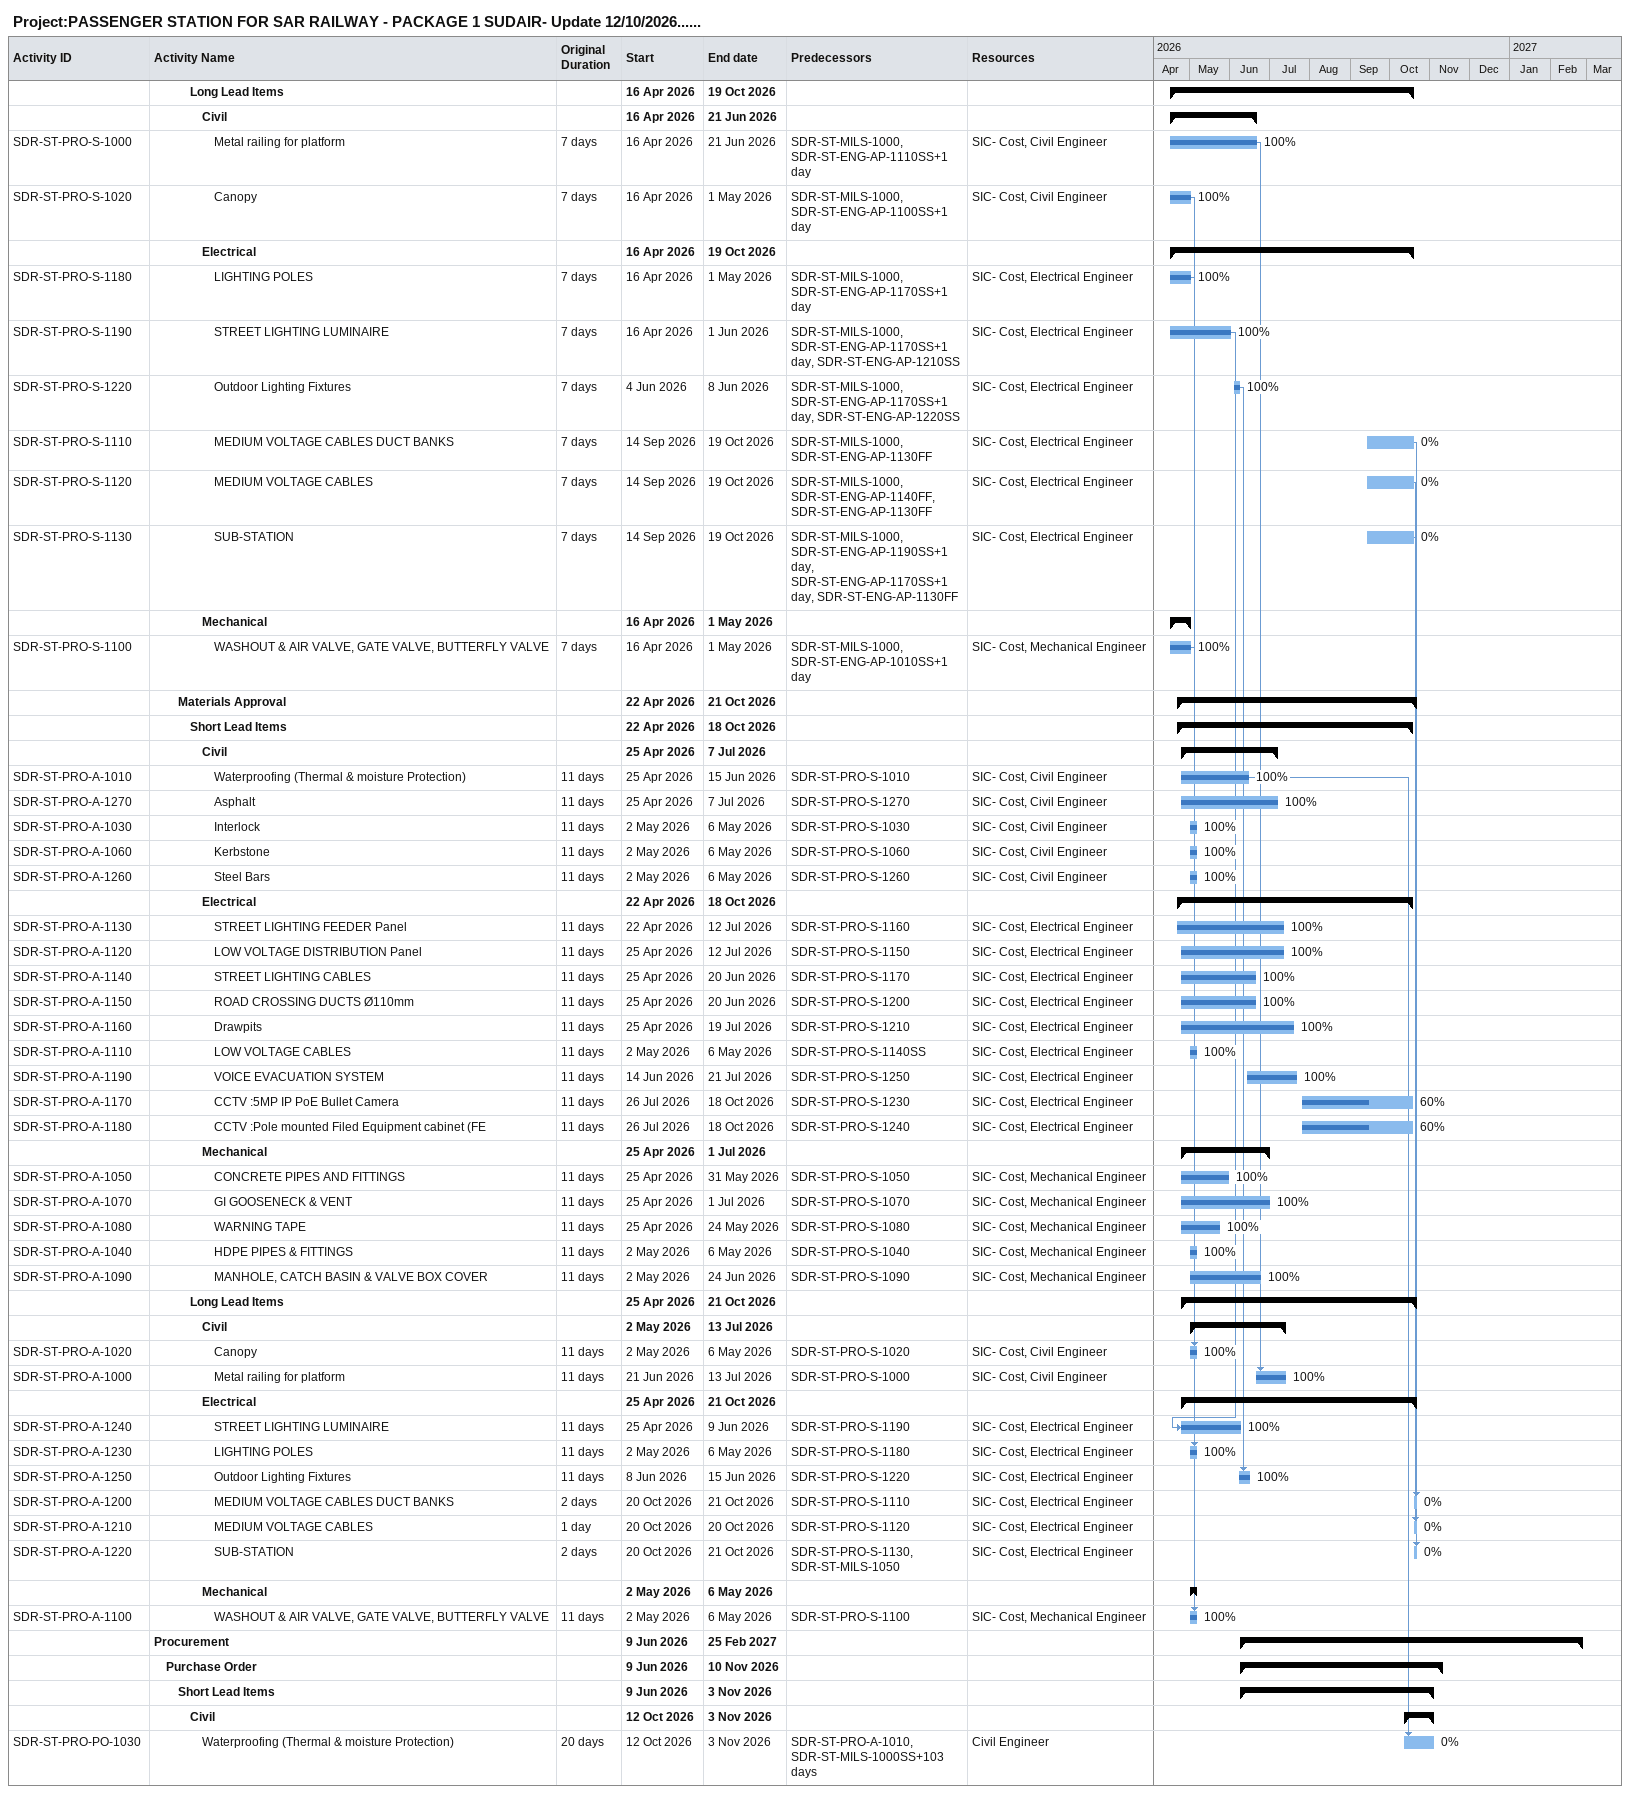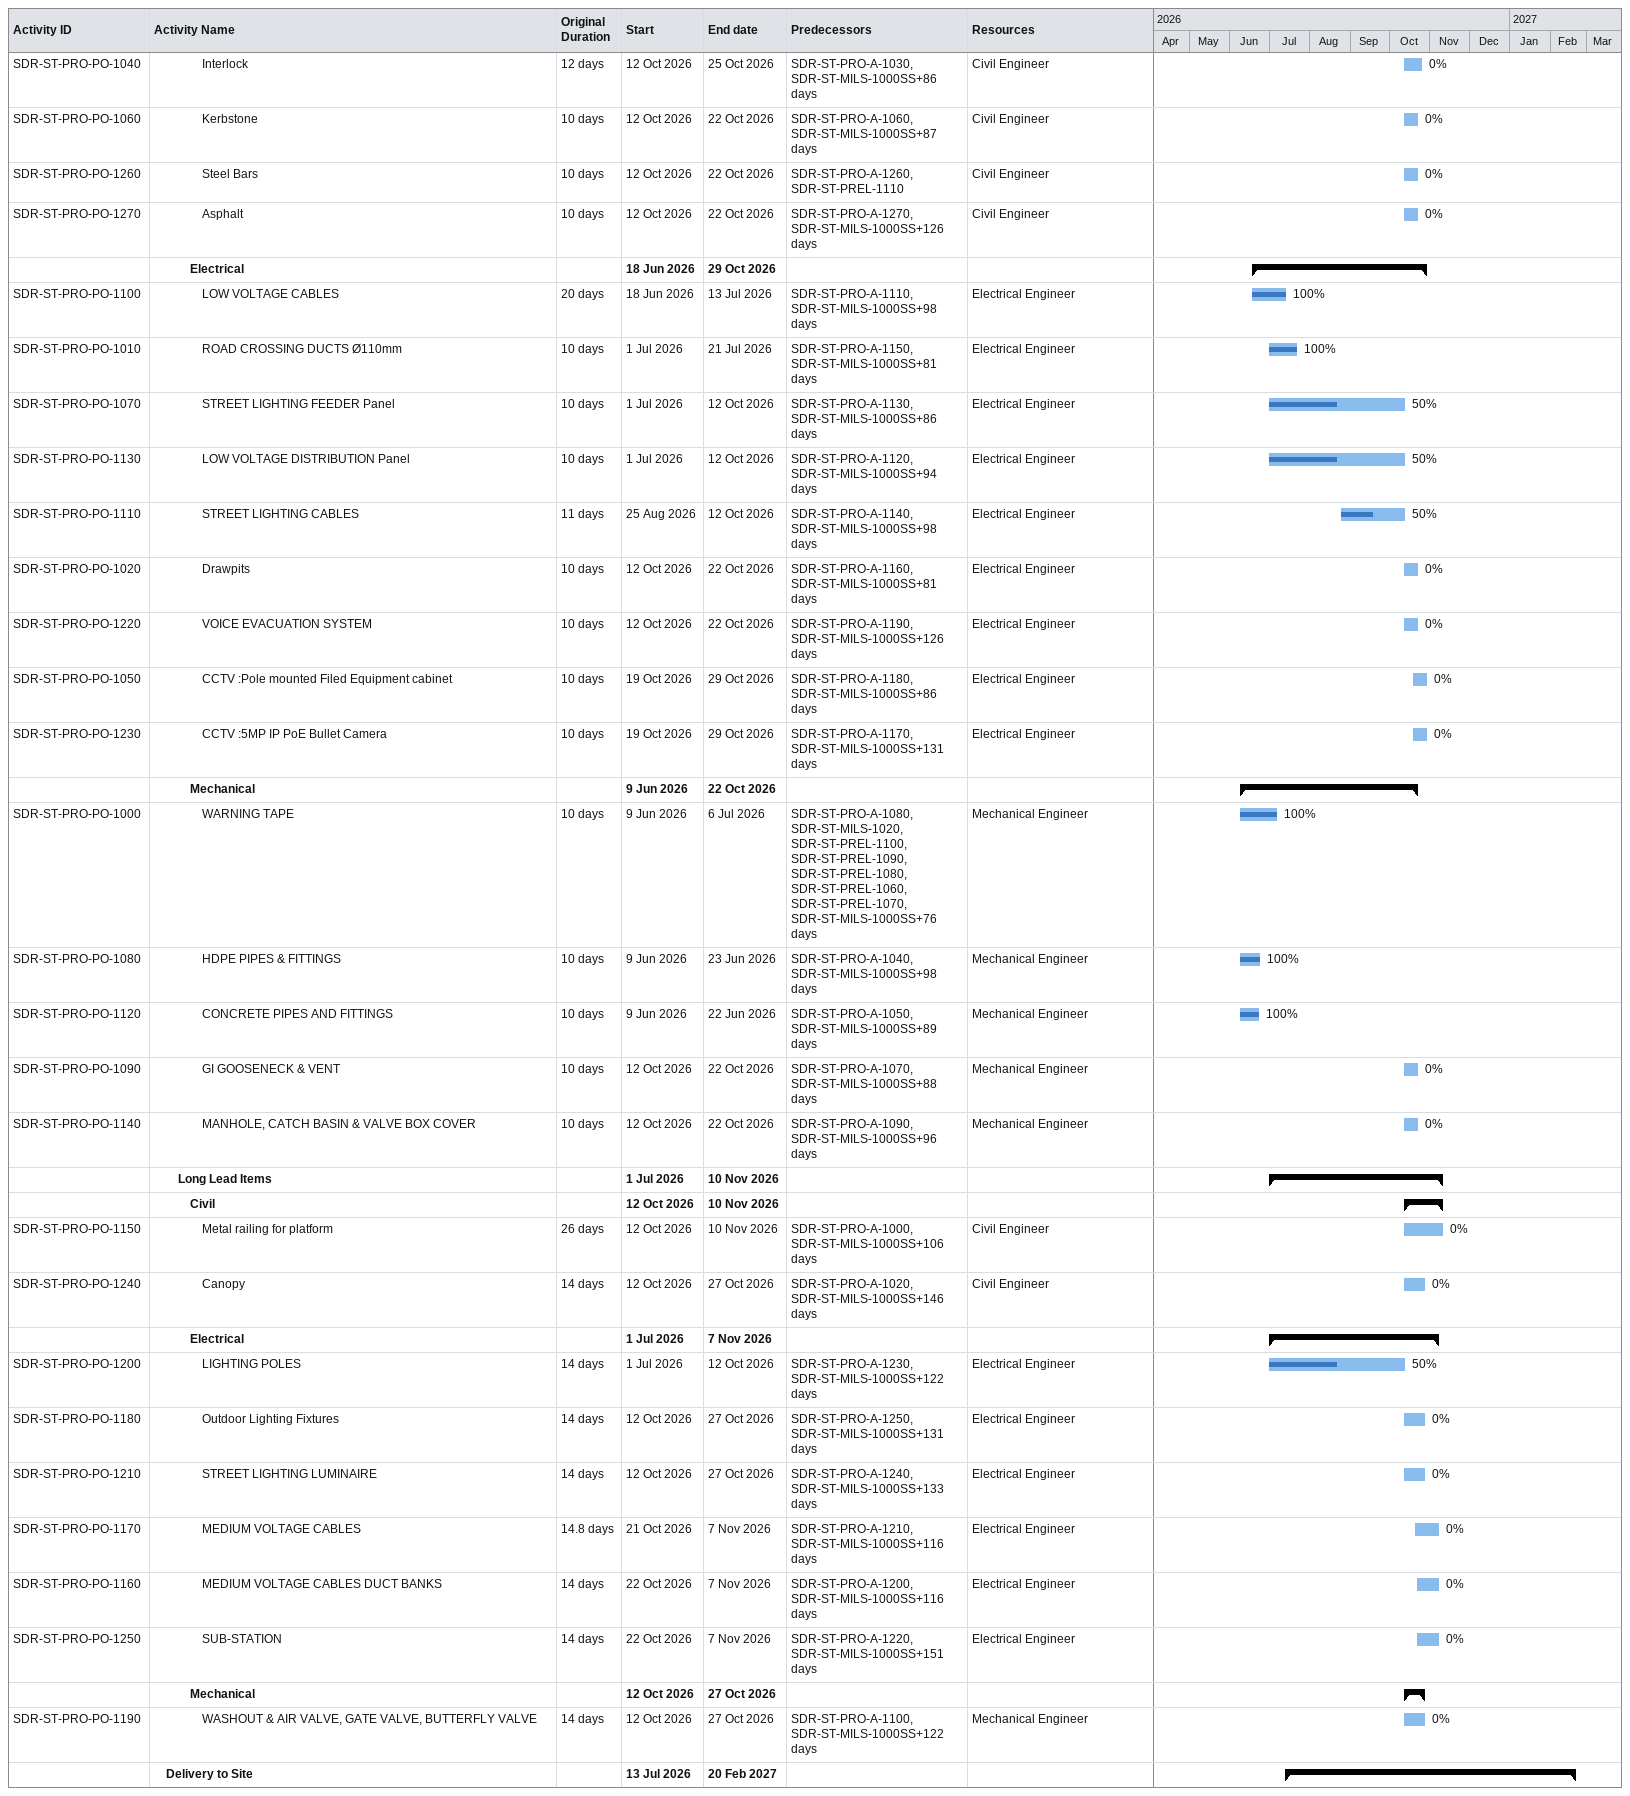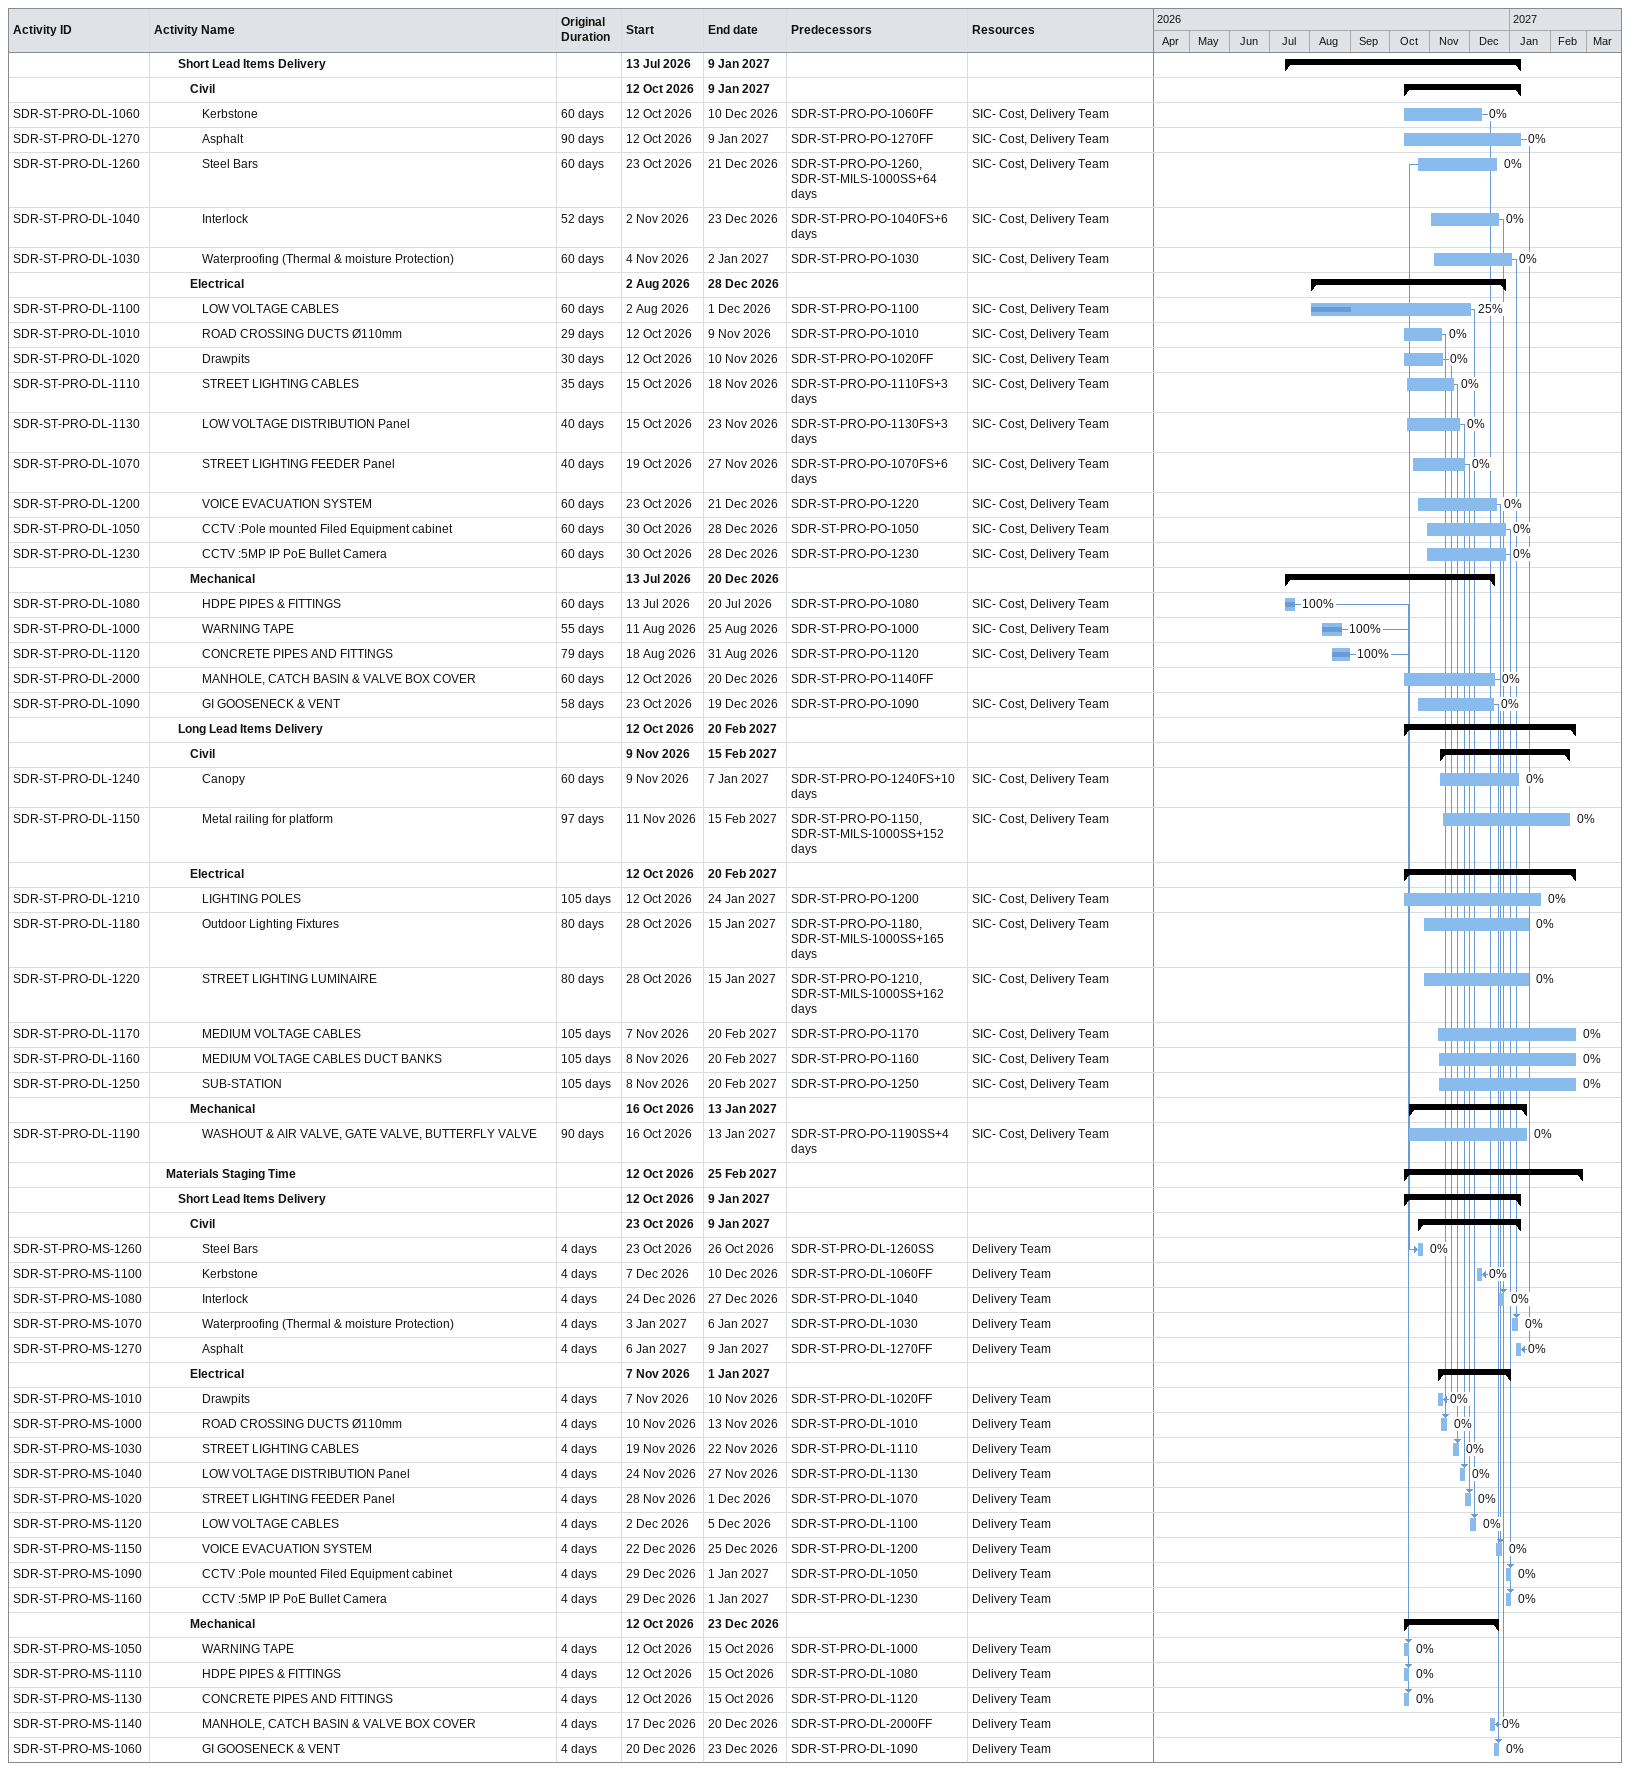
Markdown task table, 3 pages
Project:PASSENGER STATION FOR SAR RAILWAY - PACKAGE 1 SUDAIR- Update 12/10/2026......

| ID | Level | Task | Original duration | Start | Finish | Predecessors | Resources | % complete |
|---|---|---|---|---|---|---|---|---|
|  | 4 | **Long Lead Items** |  | 2026-04-16 | 2026-10-19 |  |  |  |
|  | 5 | **Civil** |  | 2026-04-16 | 2026-06-21 |  |  |  |
| SDR-ST-PRO-S-1000 | 6 | Metal railing for platform | 7d | 2026-04-16 | 2026-06-21 | SDR-ST-MILS-1000, SDR-ST-ENG-AP-1110SS+1d | SIC- Cost, Civil Engineer | 100 |
| SDR-ST-PRO-S-1020 | 6 | Canopy | 7d | 2026-04-16 | 2026-05-01 | SDR-ST-MILS-1000, SDR-ST-ENG-AP-1100SS+1d | SIC- Cost, Civil Engineer | 100 |
|  | 5 | **Electrical** |  | 2026-04-16 | 2026-10-19 |  |  |  |
| SDR-ST-PRO-S-1180 | 6 | LIGHTING POLES | 7d | 2026-04-16 | 2026-05-01 | SDR-ST-MILS-1000, SDR-ST-ENG-AP-1170SS+1d | SIC- Cost, Electrical Engineer | 100 |
| SDR-ST-PRO-S-1190 | 6 | STREET LIGHTING LUMINAIRE | 7d | 2026-04-16 | 2026-06-01 | SDR-ST-MILS-1000, SDR-ST-ENG-AP-1170SS+1d, SDR-ST-ENG-AP-1210SS | SIC- Cost, Electrical Engineer | 100 |
| SDR-ST-PRO-S-1220 | 6 | Outdoor Lighting Fixtures | 7d | 2026-06-04 | 2026-06-08 | SDR-ST-MILS-1000, SDR-ST-ENG-AP-1170SS+1d, SDR-ST-ENG-AP-1220SS | SIC- Cost, Electrical Engineer | 100 |
| SDR-ST-PRO-S-1110 | 6 | MEDIUM VOLTAGE CABLES DUCT BANKS | 7d | 2026-09-14 | 2026-10-19 | SDR-ST-MILS-1000, SDR-ST-ENG-AP-1130FF | SIC- Cost, Electrical Engineer | 0 |
| SDR-ST-PRO-S-1120 | 6 | MEDIUM VOLTAGE CABLES | 7d | 2026-09-14 | 2026-10-19 | SDR-ST-MILS-1000, SDR-ST-ENG-AP-1140FF, SDR-ST-ENG-AP-1130FF | SIC- Cost, Electrical Engineer | 0 |
| SDR-ST-PRO-S-1130 | 6 | SUB-STATION | 7d | 2026-09-14 | 2026-10-19 | SDR-ST-MILS-1000, SDR-ST-ENG-AP-1190SS+1d, SDR-ST-ENG-AP-1170SS+1d, SDR-ST-ENG-AP-1130FF | SIC- Cost, Electrical Engineer | 0 |
|  | 5 | **Mechanical** |  | 2026-04-16 | 2026-05-01 |  |  |  |
| SDR-ST-PRO-S-1100 | 6 | WASHOUT & AIR VALVE, GATE VALVE, BUTTERFLY VALVE | 7d | 2026-04-16 | 2026-05-01 | SDR-ST-MILS-1000, SDR-ST-ENG-AP-1010SS+1d | SIC- Cost, Mechanical Engineer | 100 |
|  | 3 | **Materials Approval** |  | 2026-04-22 | 2026-10-21 |  |  |  |
|  | 4 | **Short Lead Items** |  | 2026-04-22 | 2026-10-18 |  |  |  |
|  | 5 | **Civil** |  | 2026-04-25 | 2026-07-07 |  |  |  |
| SDR-ST-PRO-A-1010 | 6 | Waterproofing (Thermal & moisture Protection) | 11d | 2026-04-25 | 2026-06-15 | SDR-ST-PRO-S-1010 | SIC- Cost, Civil Engineer | 100 |
| SDR-ST-PRO-A-1270 | 6 | Asphalt | 11d | 2026-04-25 | 2026-07-07 | SDR-ST-PRO-S-1270 | SIC- Cost, Civil Engineer | 100 |
| SDR-ST-PRO-A-1030 | 6 | Interlock | 11d | 2026-05-02 | 2026-05-06 | SDR-ST-PRO-S-1030 | SIC- Cost, Civil Engineer | 100 |
| SDR-ST-PRO-A-1060 | 6 | Kerbstone | 11d | 2026-05-02 | 2026-05-06 | SDR-ST-PRO-S-1060 | SIC- Cost, Civil Engineer | 100 |
| SDR-ST-PRO-A-1260 | 6 | Steel Bars | 11d | 2026-05-02 | 2026-05-06 | SDR-ST-PRO-S-1260 | SIC- Cost, Civil Engineer | 100 |
|  | 5 | **Electrical** |  | 2026-04-22 | 2026-10-18 |  |  |  |
| SDR-ST-PRO-A-1130 | 6 | STREET LIGHTING FEEDER Panel | 11d | 2026-04-22 | 2026-07-12 | SDR-ST-PRO-S-1160 | SIC- Cost, Electrical Engineer | 100 |
| SDR-ST-PRO-A-1120 | 6 | LOW VOLTAGE DISTRIBUTION Panel | 11d | 2026-04-25 | 2026-07-12 | SDR-ST-PRO-S-1150 | SIC- Cost, Electrical Engineer | 100 |
| SDR-ST-PRO-A-1140 | 6 | STREET LIGHTING CABLES | 11d | 2026-04-25 | 2026-06-20 | SDR-ST-PRO-S-1170 | SIC- Cost, Electrical Engineer | 100 |
| SDR-ST-PRO-A-1150 | 6 | ROAD CROSSING DUCTS Ø110mm | 11d | 2026-04-25 | 2026-06-20 | SDR-ST-PRO-S-1200 | SIC- Cost, Electrical Engineer | 100 |
| SDR-ST-PRO-A-1160 | 6 | Drawpits | 11d | 2026-04-25 | 2026-07-19 | SDR-ST-PRO-S-1210 | SIC- Cost, Electrical Engineer | 100 |
| SDR-ST-PRO-A-1110 | 6 | LOW VOLTAGE CABLES | 11d | 2026-05-02 | 2026-05-06 | SDR-ST-PRO-S-1140SS | SIC- Cost, Electrical Engineer | 100 |
| SDR-ST-PRO-A-1190 | 6 | VOICE EVACUATION SYSTEM | 11d | 2026-06-14 | 2026-07-21 | SDR-ST-PRO-S-1250 | SIC- Cost, Electrical Engineer | 100 |
| SDR-ST-PRO-A-1170 | 6 | CCTV :5MP IP PoE Bullet Camera | 11d | 2026-07-26 | 2026-10-18 | SDR-ST-PRO-S-1230 | SIC- Cost, Electrical Engineer | 60 |
| SDR-ST-PRO-A-1180 | 6 | CCTV :Pole mounted Filed Equipment cabinet (FE | 11d | 2026-07-26 | 2026-10-18 | SDR-ST-PRO-S-1240 | SIC- Cost, Electrical Engineer | 60 |
|  | 5 | **Mechanical** |  | 2026-04-25 | 2026-07-01 |  |  |  |
| SDR-ST-PRO-A-1050 | 6 | CONCRETE PIPES AND FITTINGS | 11d | 2026-04-25 | 2026-05-31 | SDR-ST-PRO-S-1050 | SIC- Cost, Mechanical Engineer | 100 |
| SDR-ST-PRO-A-1070 | 6 | GI GOOSENECK & VENT | 11d | 2026-04-25 | 2026-07-01 | SDR-ST-PRO-S-1070 | SIC- Cost, Mechanical Engineer | 100 |
| SDR-ST-PRO-A-1080 | 6 | WARNING TAPE | 11d | 2026-04-25 | 2026-05-24 | SDR-ST-PRO-S-1080 | SIC- Cost, Mechanical Engineer | 100 |
| SDR-ST-PRO-A-1040 | 6 | HDPE PIPES & FITTINGS | 11d | 2026-05-02 | 2026-05-06 | SDR-ST-PRO-S-1040 | SIC- Cost, Mechanical Engineer | 100 |
| SDR-ST-PRO-A-1090 | 6 | MANHOLE, CATCH BASIN & VALVE BOX COVER | 11d | 2026-05-02 | 2026-06-24 | SDR-ST-PRO-S-1090 | SIC- Cost, Mechanical Engineer | 100 |
|  | 4 | **Long Lead Items** |  | 2026-04-25 | 2026-10-21 |  |  |  |
|  | 5 | **Civil** |  | 2026-05-02 | 2026-07-13 |  |  |  |
| SDR-ST-PRO-A-1020 | 6 | Canopy | 11d | 2026-05-02 | 2026-05-06 | SDR-ST-PRO-S-1020 | SIC- Cost, Civil Engineer | 100 |
| SDR-ST-PRO-A-1000 | 6 | Metal railing for platform | 11d | 2026-06-21 | 2026-07-13 | SDR-ST-PRO-S-1000 | SIC- Cost, Civil Engineer | 100 |
|  | 5 | **Electrical** |  | 2026-04-25 | 2026-10-21 |  |  |  |
| SDR-ST-PRO-A-1240 | 6 | STREET LIGHTING LUMINAIRE | 11d | 2026-04-25 | 2026-06-09 | SDR-ST-PRO-S-1190 | SIC- Cost, Electrical Engineer | 100 |
| SDR-ST-PRO-A-1230 | 6 | LIGHTING POLES | 11d | 2026-05-02 | 2026-05-06 | SDR-ST-PRO-S-1180 | SIC- Cost, Electrical Engineer | 100 |
| SDR-ST-PRO-A-1250 | 6 | Outdoor Lighting Fixtures | 11d | 2026-06-08 | 2026-06-15 | SDR-ST-PRO-S-1220 | SIC- Cost, Electrical Engineer | 100 |
| SDR-ST-PRO-A-1200 | 6 | MEDIUM VOLTAGE CABLES DUCT BANKS | 2d | 2026-10-20 | 2026-10-21 | SDR-ST-PRO-S-1110 | SIC- Cost, Electrical Engineer | 0 |
| SDR-ST-PRO-A-1210 | 6 | MEDIUM VOLTAGE CABLES | 1d | 2026-10-20 | 2026-10-20 | SDR-ST-PRO-S-1120 | SIC- Cost, Electrical Engineer | 0 |
| SDR-ST-PRO-A-1220 | 6 | SUB-STATION | 2d | 2026-10-20 | 2026-10-21 | SDR-ST-PRO-S-1130, SDR-ST-MILS-1050 | SIC- Cost, Electrical Engineer | 0 |
|  | 5 | **Mechanical** |  | 2026-05-02 | 2026-05-06 |  |  |  |
| SDR-ST-PRO-A-1100 | 6 | WASHOUT & AIR VALVE, GATE VALVE, BUTTERFLY VALVE | 11d | 2026-05-02 | 2026-05-06 | SDR-ST-PRO-S-1100 | SIC- Cost, Mechanical Engineer | 100 |
|  | 1 | **Procurement** |  | 2026-06-09 | 2027-02-25 |  |  |  |
|  | 2 | **Purchase Order** |  | 2026-06-09 | 2026-11-10 |  |  |  |
|  | 3 | **Short Lead Items** |  | 2026-06-09 | 2026-11-03 |  |  |  |
|  | 4 | **Civil** |  | 2026-10-12 | 2026-11-03 |  |  |  |
| SDR-ST-PRO-PO-1030 | 5 | Waterproofing (Thermal & moisture Protection) | 20d | 2026-10-12 | 2026-11-03 | SDR-ST-PRO-A-1010, SDR-ST-MILS-1000SS+103d | Civil Engineer | 0 |
| SDR-ST-PRO-PO-1040 | 5 | Interlock | 12d | 2026-10-12 | 2026-10-25 | SDR-ST-PRO-A-1030, SDR-ST-MILS-1000SS+86d | Civil Engineer | 0 |
| SDR-ST-PRO-PO-1060 | 5 | Kerbstone | 10d | 2026-10-12 | 2026-10-22 | SDR-ST-PRO-A-1060, SDR-ST-MILS-1000SS+87d | Civil Engineer | 0 |
| SDR-ST-PRO-PO-1260 | 5 | Steel Bars | 10d | 2026-10-12 | 2026-10-22 | SDR-ST-PRO-A-1260, SDR-ST-PREL-1110 | Civil Engineer | 0 |
| SDR-ST-PRO-PO-1270 | 5 | Asphalt | 10d | 2026-10-12 | 2026-10-22 | SDR-ST-PRO-A-1270, SDR-ST-MILS-1000SS+126d | Civil Engineer | 0 |
|  | 4 | **Electrical** |  | 2026-06-18 | 2026-10-29 |  |  |  |
| SDR-ST-PRO-PO-1100 | 5 | LOW VOLTAGE CABLES | 20d | 2026-06-18 | 2026-07-13 | SDR-ST-PRO-A-1110, SDR-ST-MILS-1000SS+98d | Electrical Engineer | 100 |
| SDR-ST-PRO-PO-1010 | 5 | ROAD CROSSING DUCTS Ø110mm | 10d | 2026-07-01 | 2026-07-21 | SDR-ST-PRO-A-1150, SDR-ST-MILS-1000SS+81d | Electrical Engineer | 100 |
| SDR-ST-PRO-PO-1070 | 5 | STREET LIGHTING FEEDER Panel | 10d | 2026-07-01 | 2026-10-12 | SDR-ST-PRO-A-1130, SDR-ST-MILS-1000SS+86d | Electrical Engineer | 50 |
| SDR-ST-PRO-PO-1130 | 5 | LOW VOLTAGE DISTRIBUTION Panel | 10d | 2026-07-01 | 2026-10-12 | SDR-ST-PRO-A-1120, SDR-ST-MILS-1000SS+94d | Electrical Engineer | 50 |
| SDR-ST-PRO-PO-1110 | 5 | STREET LIGHTING CABLES | 11d | 2026-08-25 | 2026-10-12 | SDR-ST-PRO-A-1140, SDR-ST-MILS-1000SS+98d | Electrical Engineer | 50 |
| SDR-ST-PRO-PO-1020 | 5 | Drawpits | 10d | 2026-10-12 | 2026-10-22 | SDR-ST-PRO-A-1160, SDR-ST-MILS-1000SS+81d | Electrical Engineer | 0 |
| SDR-ST-PRO-PO-1220 | 5 | VOICE EVACUATION SYSTEM | 10d | 2026-10-12 | 2026-10-22 | SDR-ST-PRO-A-1190, SDR-ST-MILS-1000SS+126d | Electrical Engineer | 0 |
| SDR-ST-PRO-PO-1050 | 5 | CCTV :Pole mounted Filed Equipment cabinet | 10d | 2026-10-19 | 2026-10-29 | SDR-ST-PRO-A-1180, SDR-ST-MILS-1000SS+86d | Electrical Engineer | 0 |
| SDR-ST-PRO-PO-1230 | 5 | CCTV :5MP IP PoE Bullet Camera | 10d | 2026-10-19 | 2026-10-29 | SDR-ST-PRO-A-1170, SDR-ST-MILS-1000SS+131d | Electrical Engineer | 0 |
|  | 4 | **Mechanical** |  | 2026-06-09 | 2026-10-22 |  |  |  |
| SDR-ST-PRO-PO-1000 | 5 | WARNING TAPE | 10d | 2026-06-09 | 2026-07-06 | SDR-ST-PRO-A-1080, SDR-ST-MILS-1020, SDR-ST-PREL-1100, SDR-ST-PREL-1090, SDR-ST-PREL-1080, SDR-ST-PREL-1060, SDR-ST-PREL-1070, SDR-ST-MILS-1000SS+76d | Mechanical Engineer | 100 |
| SDR-ST-PRO-PO-1080 | 5 | HDPE PIPES & FITTINGS | 10d | 2026-06-09 | 2026-06-23 | SDR-ST-PRO-A-1040, SDR-ST-MILS-1000SS+98d | Mechanical Engineer | 100 |
| SDR-ST-PRO-PO-1120 | 5 | CONCRETE PIPES AND FITTINGS | 10d | 2026-06-09 | 2026-06-22 | SDR-ST-PRO-A-1050, SDR-ST-MILS-1000SS+89d | Mechanical Engineer | 100 |
| SDR-ST-PRO-PO-1090 | 5 | GI GOOSENECK & VENT | 10d | 2026-10-12 | 2026-10-22 | SDR-ST-PRO-A-1070, SDR-ST-MILS-1000SS+88d | Mechanical Engineer | 0 |
| SDR-ST-PRO-PO-1140 | 5 | MANHOLE, CATCH BASIN & VALVE BOX COVER | 10d | 2026-10-12 | 2026-10-22 | SDR-ST-PRO-A-1090, SDR-ST-MILS-1000SS+96d | Mechanical Engineer | 0 |
|  | 3 | **Long Lead Items** |  | 2026-07-01 | 2026-11-10 |  |  |  |
|  | 4 | **Civil** |  | 2026-10-12 | 2026-11-10 |  |  |  |
| SDR-ST-PRO-PO-1150 | 5 | Metal railing for platform | 26d | 2026-10-12 | 2026-11-10 | SDR-ST-PRO-A-1000, SDR-ST-MILS-1000SS+106d | Civil Engineer | 0 |
| SDR-ST-PRO-PO-1240 | 5 | Canopy | 14d | 2026-10-12 | 2026-10-27 | SDR-ST-PRO-A-1020, SDR-ST-MILS-1000SS+146d | Civil Engineer | 0 |
|  | 4 | **Electrical** |  | 2026-07-01 | 2026-11-07 |  |  |  |
| SDR-ST-PRO-PO-1200 | 5 | LIGHTING POLES | 14d | 2026-07-01 | 2026-10-12 | SDR-ST-PRO-A-1230, SDR-ST-MILS-1000SS+122d | Electrical Engineer | 50 |
| SDR-ST-PRO-PO-1180 | 5 | Outdoor Lighting Fixtures | 14d | 2026-10-12 | 2026-10-27 | SDR-ST-PRO-A-1250, SDR-ST-MILS-1000SS+131d | Electrical Engineer | 0 |
| SDR-ST-PRO-PO-1210 | 5 | STREET LIGHTING LUMINAIRE | 14d | 2026-10-12 | 2026-10-27 | SDR-ST-PRO-A-1240, SDR-ST-MILS-1000SS+133d | Electrical Engineer | 0 |
| SDR-ST-PRO-PO-1170 | 5 | MEDIUM VOLTAGE CABLES | 14.8d | 2026-10-21 | 2026-11-07 | SDR-ST-PRO-A-1210, SDR-ST-MILS-1000SS+116d | Electrical Engineer | 0 |
| SDR-ST-PRO-PO-1160 | 5 | MEDIUM VOLTAGE CABLES DUCT BANKS | 14d | 2026-10-22 | 2026-11-07 | SDR-ST-PRO-A-1200, SDR-ST-MILS-1000SS+116d | Electrical Engineer | 0 |
| SDR-ST-PRO-PO-1250 | 5 | SUB-STATION | 14d | 2026-10-22 | 2026-11-07 | SDR-ST-PRO-A-1220, SDR-ST-MILS-1000SS+151d | Electrical Engineer | 0 |
|  | 4 | **Mechanical** |  | 2026-10-12 | 2026-10-27 |  |  |  |
| SDR-ST-PRO-PO-1190 | 5 | WASHOUT & AIR VALVE, GATE VALVE, BUTTERFLY VALVE | 14d | 2026-10-12 | 2026-10-27 | SDR-ST-PRO-A-1100, SDR-ST-MILS-1000SS+122d | Mechanical Engineer | 0 |
|  | 2 | **Delivery to Site** |  | 2026-07-13 | 2027-02-20 |  |  |  |
|  | 3 | **Short Lead Items Delivery** |  | 2026-07-13 | 2027-01-09 |  |  |  |
|  | 4 | **Civil** |  | 2026-10-12 | 2027-01-09 |  |  |  |
| SDR-ST-PRO-DL-1060 | 5 | Kerbstone | 60d | 2026-10-12 | 2026-12-10 | SDR-ST-PRO-PO-1060FF | SIC- Cost, Delivery Team | 0 |
| SDR-ST-PRO-DL-1270 | 5 | Asphalt | 90d | 2026-10-12 | 2027-01-09 | SDR-ST-PRO-PO-1270FF | SIC- Cost, Delivery Team | 0 |
| SDR-ST-PRO-DL-1260 | 5 | Steel Bars | 60d | 2026-10-23 | 2026-12-21 | SDR-ST-PRO-PO-1260, SDR-ST-MILS-1000SS+64d | SIC- Cost, Delivery Team | 0 |
| SDR-ST-PRO-DL-1040 | 5 | Interlock | 52d | 2026-11-02 | 2026-12-23 | SDR-ST-PRO-PO-1040FS+6d | SIC- Cost, Delivery Team | 0 |
| SDR-ST-PRO-DL-1030 | 5 | Waterproofing (Thermal & moisture Protection) | 60d | 2026-11-04 | 2027-01-02 | SDR-ST-PRO-PO-1030 | SIC- Cost, Delivery Team | 0 |
|  | 4 | **Electrical** |  | 2026-08-02 | 2026-12-28 |  |  |  |
| SDR-ST-PRO-DL-1100 | 5 | LOW VOLTAGE CABLES | 60d | 2026-08-02 | 2026-12-01 | SDR-ST-PRO-PO-1100 | SIC- Cost, Delivery Team | 25 |
| SDR-ST-PRO-DL-1010 | 5 | ROAD CROSSING DUCTS Ø110mm | 29d | 2026-10-12 | 2026-11-09 | SDR-ST-PRO-PO-1010 | SIC- Cost, Delivery Team | 0 |
| SDR-ST-PRO-DL-1020 | 5 | Drawpits | 30d | 2026-10-12 | 2026-11-10 | SDR-ST-PRO-PO-1020FF | SIC- Cost, Delivery Team | 0 |
| SDR-ST-PRO-DL-1110 | 5 | STREET LIGHTING CABLES | 35d | 2026-10-15 | 2026-11-18 | SDR-ST-PRO-PO-1110FS+3d | SIC- Cost, Delivery Team | 0 |
| SDR-ST-PRO-DL-1130 | 5 | LOW VOLTAGE DISTRIBUTION Panel | 40d | 2026-10-15 | 2026-11-23 | SDR-ST-PRO-PO-1130FS+3d | SIC- Cost, Delivery Team | 0 |
| SDR-ST-PRO-DL-1070 | 5 | STREET LIGHTING FEEDER Panel | 40d | 2026-10-19 | 2026-11-27 | SDR-ST-PRO-PO-1070FS+6d | SIC- Cost, Delivery Team | 0 |
| SDR-ST-PRO-DL-1200 | 5 | VOICE EVACUATION SYSTEM | 60d | 2026-10-23 | 2026-12-21 | SDR-ST-PRO-PO-1220 | SIC- Cost, Delivery Team | 0 |
| SDR-ST-PRO-DL-1050 | 5 | CCTV :Pole mounted Filed Equipment cabinet | 60d | 2026-10-30 | 2026-12-28 | SDR-ST-PRO-PO-1050 | SIC- Cost, Delivery Team | 0 |
| SDR-ST-PRO-DL-1230 | 5 | CCTV :5MP IP PoE Bullet Camera | 60d | 2026-10-30 | 2026-12-28 | SDR-ST-PRO-PO-1230 | SIC- Cost, Delivery Team | 0 |
|  | 4 | **Mechanical** |  | 2026-07-13 | 2026-12-20 |  |  |  |
| SDR-ST-PRO-DL-1080 | 5 | HDPE PIPES & FITTINGS | 60d | 2026-07-13 | 2026-07-20 | SDR-ST-PRO-PO-1080 | SIC- Cost, Delivery Team | 100 |
| SDR-ST-PRO-DL-1000 | 5 | WARNING TAPE | 55d | 2026-08-11 | 2026-08-25 | SDR-ST-PRO-PO-1000 | SIC- Cost, Delivery Team | 100 |
| SDR-ST-PRO-DL-1120 | 5 | CONCRETE PIPES AND FITTINGS | 79d | 2026-08-18 | 2026-08-31 | SDR-ST-PRO-PO-1120 | SIC- Cost, Delivery Team | 100 |
| SDR-ST-PRO-DL-2000 | 5 | MANHOLE, CATCH BASIN & VALVE BOX COVER | 60d | 2026-10-12 | 2026-12-20 | SDR-ST-PRO-PO-1140FF |  | 0 |
| SDR-ST-PRO-DL-1090 | 5 | GI GOOSENECK & VENT | 58d | 2026-10-23 | 2026-12-19 | SDR-ST-PRO-PO-1090 | SIC- Cost, Delivery Team | 0 |
|  | 3 | **Long Lead Items Delivery** |  | 2026-10-12 | 2027-02-20 |  |  |  |
|  | 4 | **Civil** |  | 2026-11-09 | 2027-02-15 |  |  |  |
| SDR-ST-PRO-DL-1240 | 5 | Canopy | 60d | 2026-11-09 | 2027-01-07 | SDR-ST-PRO-PO-1240FS+10d | SIC- Cost, Delivery Team | 0 |
| SDR-ST-PRO-DL-1150 | 5 | Metal railing for platform | 97d | 2026-11-11 | 2027-02-15 | SDR-ST-PRO-PO-1150, SDR-ST-MILS-1000SS+152d | SIC- Cost, Delivery Team | 0 |
|  | 4 | **Electrical** |  | 2026-10-12 | 2027-02-20 |  |  |  |
| SDR-ST-PRO-DL-1210 | 5 | LIGHTING POLES | 105d | 2026-10-12 | 2027-01-24 | SDR-ST-PRO-PO-1200 | SIC- Cost, Delivery Team | 0 |
| SDR-ST-PRO-DL-1180 | 5 | Outdoor Lighting Fixtures | 80d | 2026-10-28 | 2027-01-15 | SDR-ST-PRO-PO-1180, SDR-ST-MILS-1000SS+165d | SIC- Cost, Delivery Team | 0 |
| SDR-ST-PRO-DL-1220 | 5 | STREET LIGHTING LUMINAIRE | 80d | 2026-10-28 | 2027-01-15 | SDR-ST-PRO-PO-1210, SDR-ST-MILS-1000SS+162d | SIC- Cost, Delivery Team | 0 |
| SDR-ST-PRO-DL-1170 | 5 | MEDIUM VOLTAGE CABLES | 105d | 2026-11-07 | 2027-02-20 | SDR-ST-PRO-PO-1170 | SIC- Cost, Delivery Team | 0 |
| SDR-ST-PRO-DL-1160 | 5 | MEDIUM VOLTAGE CABLES DUCT BANKS | 105d | 2026-11-08 | 2027-02-20 | SDR-ST-PRO-PO-1160 | SIC- Cost, Delivery Team | 0 |
| SDR-ST-PRO-DL-1250 | 5 | SUB-STATION | 105d | 2026-11-08 | 2027-02-20 | SDR-ST-PRO-PO-1250 | SIC- Cost, Delivery Team | 0 |
|  | 4 | **Mechanical** |  | 2026-10-16 | 2027-01-13 |  |  |  |
| SDR-ST-PRO-DL-1190 | 5 | WASHOUT & AIR VALVE, GATE VALVE, BUTTERFLY VALVE | 90d | 2026-10-16 | 2027-01-13 | SDR-ST-PRO-PO-1190SS+4d | SIC- Cost, Delivery Team | 0 |
|  | 2 | **Materials Staging Time** |  | 2026-10-12 | 2027-02-25 |  |  |  |
|  | 3 | **Short Lead Items Delivery** |  | 2026-10-12 | 2027-01-09 |  |  |  |
|  | 4 | **Civil** |  | 2026-10-23 | 2027-01-09 |  |  |  |
| SDR-ST-PRO-MS-1260 | 5 | Steel Bars | 4d | 2026-10-23 | 2026-10-26 | SDR-ST-PRO-DL-1260SS | Delivery Team | 0 |
| SDR-ST-PRO-MS-1100 | 5 | Kerbstone | 4d | 2026-12-07 | 2026-12-10 | SDR-ST-PRO-DL-1060FF | Delivery Team | 0 |
| SDR-ST-PRO-MS-1080 | 5 | Interlock | 4d | 2026-12-24 | 2026-12-27 | SDR-ST-PRO-DL-1040 | Delivery Team | 0 |
| SDR-ST-PRO-MS-1070 | 5 | Waterproofing (Thermal & moisture Protection) | 4d | 2027-01-03 | 2027-01-06 | SDR-ST-PRO-DL-1030 | Delivery Team | 0 |
| SDR-ST-PRO-MS-1270 | 5 | Asphalt | 4d | 2027-01-06 | 2027-01-09 | SDR-ST-PRO-DL-1270FF | Delivery Team | 0 |
|  | 4 | **Electrical** |  | 2026-11-07 | 2027-01-01 |  |  |  |
| SDR-ST-PRO-MS-1010 | 5 | Drawpits | 4d | 2026-11-07 | 2026-11-10 | SDR-ST-PRO-DL-1020FF | Delivery Team | 0 |
| SDR-ST-PRO-MS-1000 | 5 | ROAD CROSSING DUCTS Ø110mm | 4d | 2026-11-10 | 2026-11-13 | SDR-ST-PRO-DL-1010 | Delivery Team | 0 |
| SDR-ST-PRO-MS-1030 | 5 | STREET LIGHTING CABLES | 4d | 2026-11-19 | 2026-11-22 | SDR-ST-PRO-DL-1110 | Delivery Team | 0 |
| SDR-ST-PRO-MS-1040 | 5 | LOW VOLTAGE DISTRIBUTION Panel | 4d | 2026-11-24 | 2026-11-27 | SDR-ST-PRO-DL-1130 | Delivery Team | 0 |
| SDR-ST-PRO-MS-1020 | 5 | STREET LIGHTING FEEDER Panel | 4d | 2026-11-28 | 2026-12-01 | SDR-ST-PRO-DL-1070 | Delivery Team | 0 |
| SDR-ST-PRO-MS-1120 | 5 | LOW VOLTAGE CABLES | 4d | 2026-12-02 | 2026-12-05 | SDR-ST-PRO-DL-1100 | Delivery Team | 0 |
| SDR-ST-PRO-MS-1150 | 5 | VOICE EVACUATION SYSTEM | 4d | 2026-12-22 | 2026-12-25 | SDR-ST-PRO-DL-1200 | Delivery Team | 0 |
| SDR-ST-PRO-MS-1090 | 5 | CCTV :Pole mounted Filed Equipment cabinet | 4d | 2026-12-29 | 2027-01-01 | SDR-ST-PRO-DL-1050 | Delivery Team | 0 |
| SDR-ST-PRO-MS-1160 | 5 | CCTV :5MP IP PoE Bullet Camera | 4d | 2026-12-29 | 2027-01-01 | SDR-ST-PRO-DL-1230 | Delivery Team | 0 |
|  | 4 | **Mechanical** |  | 2026-10-12 | 2026-12-23 |  |  |  |
| SDR-ST-PRO-MS-1050 | 5 | WARNING TAPE | 4d | 2026-10-12 | 2026-10-15 | SDR-ST-PRO-DL-1000 | Delivery Team | 0 |
| SDR-ST-PRO-MS-1110 | 5 | HDPE PIPES & FITTINGS | 4d | 2026-10-12 | 2026-10-15 | SDR-ST-PRO-DL-1080 | Delivery Team | 0 |
| SDR-ST-PRO-MS-1130 | 5 | CONCRETE PIPES AND FITTINGS | 4d | 2026-10-12 | 2026-10-15 | SDR-ST-PRO-DL-1120 | Delivery Team | 0 |
| SDR-ST-PRO-MS-1140 | 5 | MANHOLE, CATCH BASIN & VALVE BOX COVER | 4d | 2026-12-17 | 2026-12-20 | SDR-ST-PRO-DL-2000FF | Delivery Team | 0 |
| SDR-ST-PRO-MS-1060 | 5 | GI GOOSENECK & VENT | 4d | 2026-12-20 | 2026-12-23 | SDR-ST-PRO-DL-1090 | Delivery Team | 0 |
